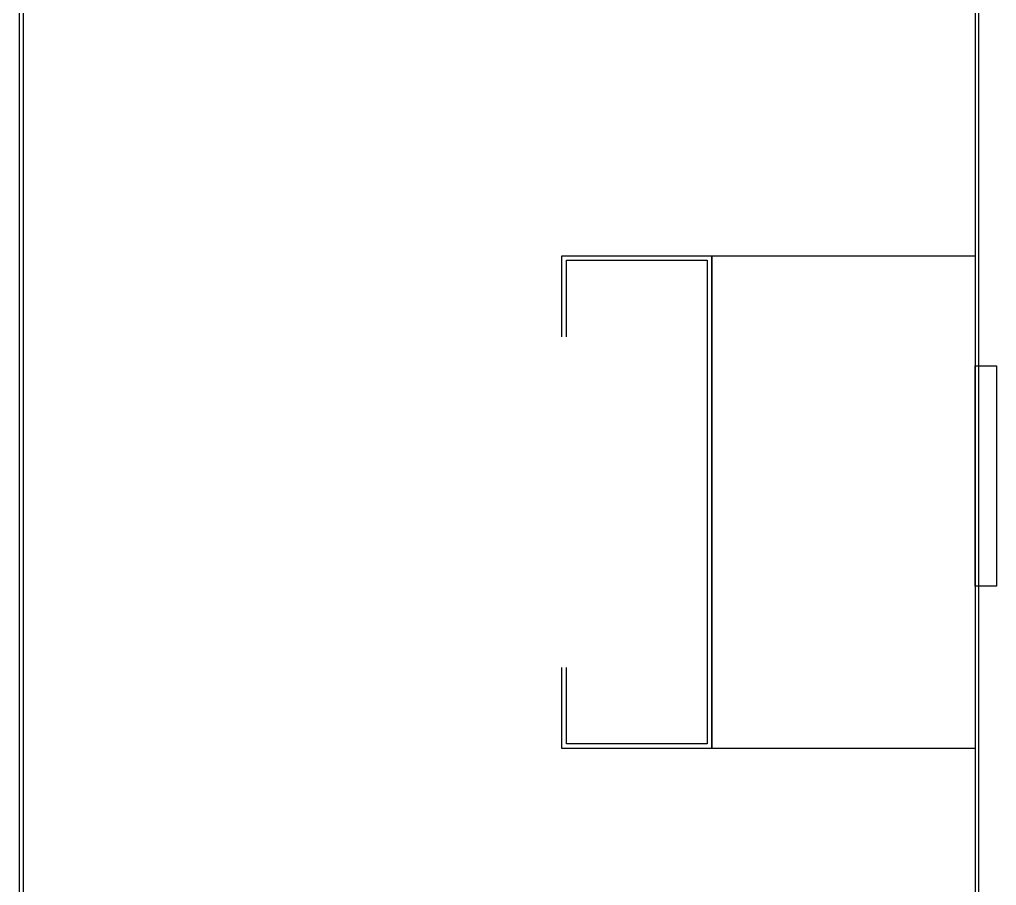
# Model space of a CAD drawing. Header units: millimetres. Extents: x 0 to 3881, y 0 to 2744.
# Drawn here: x 3137.5 to 3456.7, y 1895.5 to 2178.4 of the extents above; entities that cross this region are included whole.
import ezdxf

# ---------------------------------------------------------------- set-up
doc = ezdxf.new("R2010")
doc.units = ezdxf.units.MM

msp = doc.modelspace()

# ---------------------------------------------------------------- linework, layer by layer
at = {"color": 7}
for points in [[(3163.73, 2442.88), (3138.73, 2442.88), (3138.73, 1133.08), (3163.73, 1133.08), (3163.73, 1131.88), (3137.53, 1131.88), (3137.53, 2444.08), (3163.73, 2444.08)], [(3433.73, 2428.08), (3433.73, 2438.08), (3449.73, 2438.08), (3449.73, 1137.88), (3433.73, 1137.88), (3433.73, 1147.88), (3432.53, 1147.88), (3432.53, 1136.68), (3450.93, 1136.68), (3450.93, 2439.28), (3432.53, 2439.28), (3432.53, 2428.08)]]:
    msp.add_lwpolyline(points, close=True, dxfattribs=at)
at = {"color": 8, "ltscale": 3}
for points in [[(3314.73, 2074.73), (3314.73, 2101.23), (3363.73, 2101.23), (3363.73, 1940.23), (3314.73, 1940.23), (3314.73, 1966.73)], [(3316.23, 2074.73), (3316.23, 2099.73), (3362.23, 2099.73), (3362.23, 1941.73), (3316.23, 1941.73), (3316.23, 1966.73)]]:
    msp.add_lwpolyline(points, dxfattribs=at)
at = {"color": 7, "ltscale": 3}
for points in [[(3363.73, 2101.23), (3449.73, 2101.23), (3449.73, 1940.23), (3363.73, 1940.23)], [(3449.73, 2065.23), (3456.73, 2065.23), (3456.73, 1993.23), (3449.73, 1993.23)]]:
    msp.add_lwpolyline(points, close=True, dxfattribs=at)

doc.saveas('drawing.dxf')
